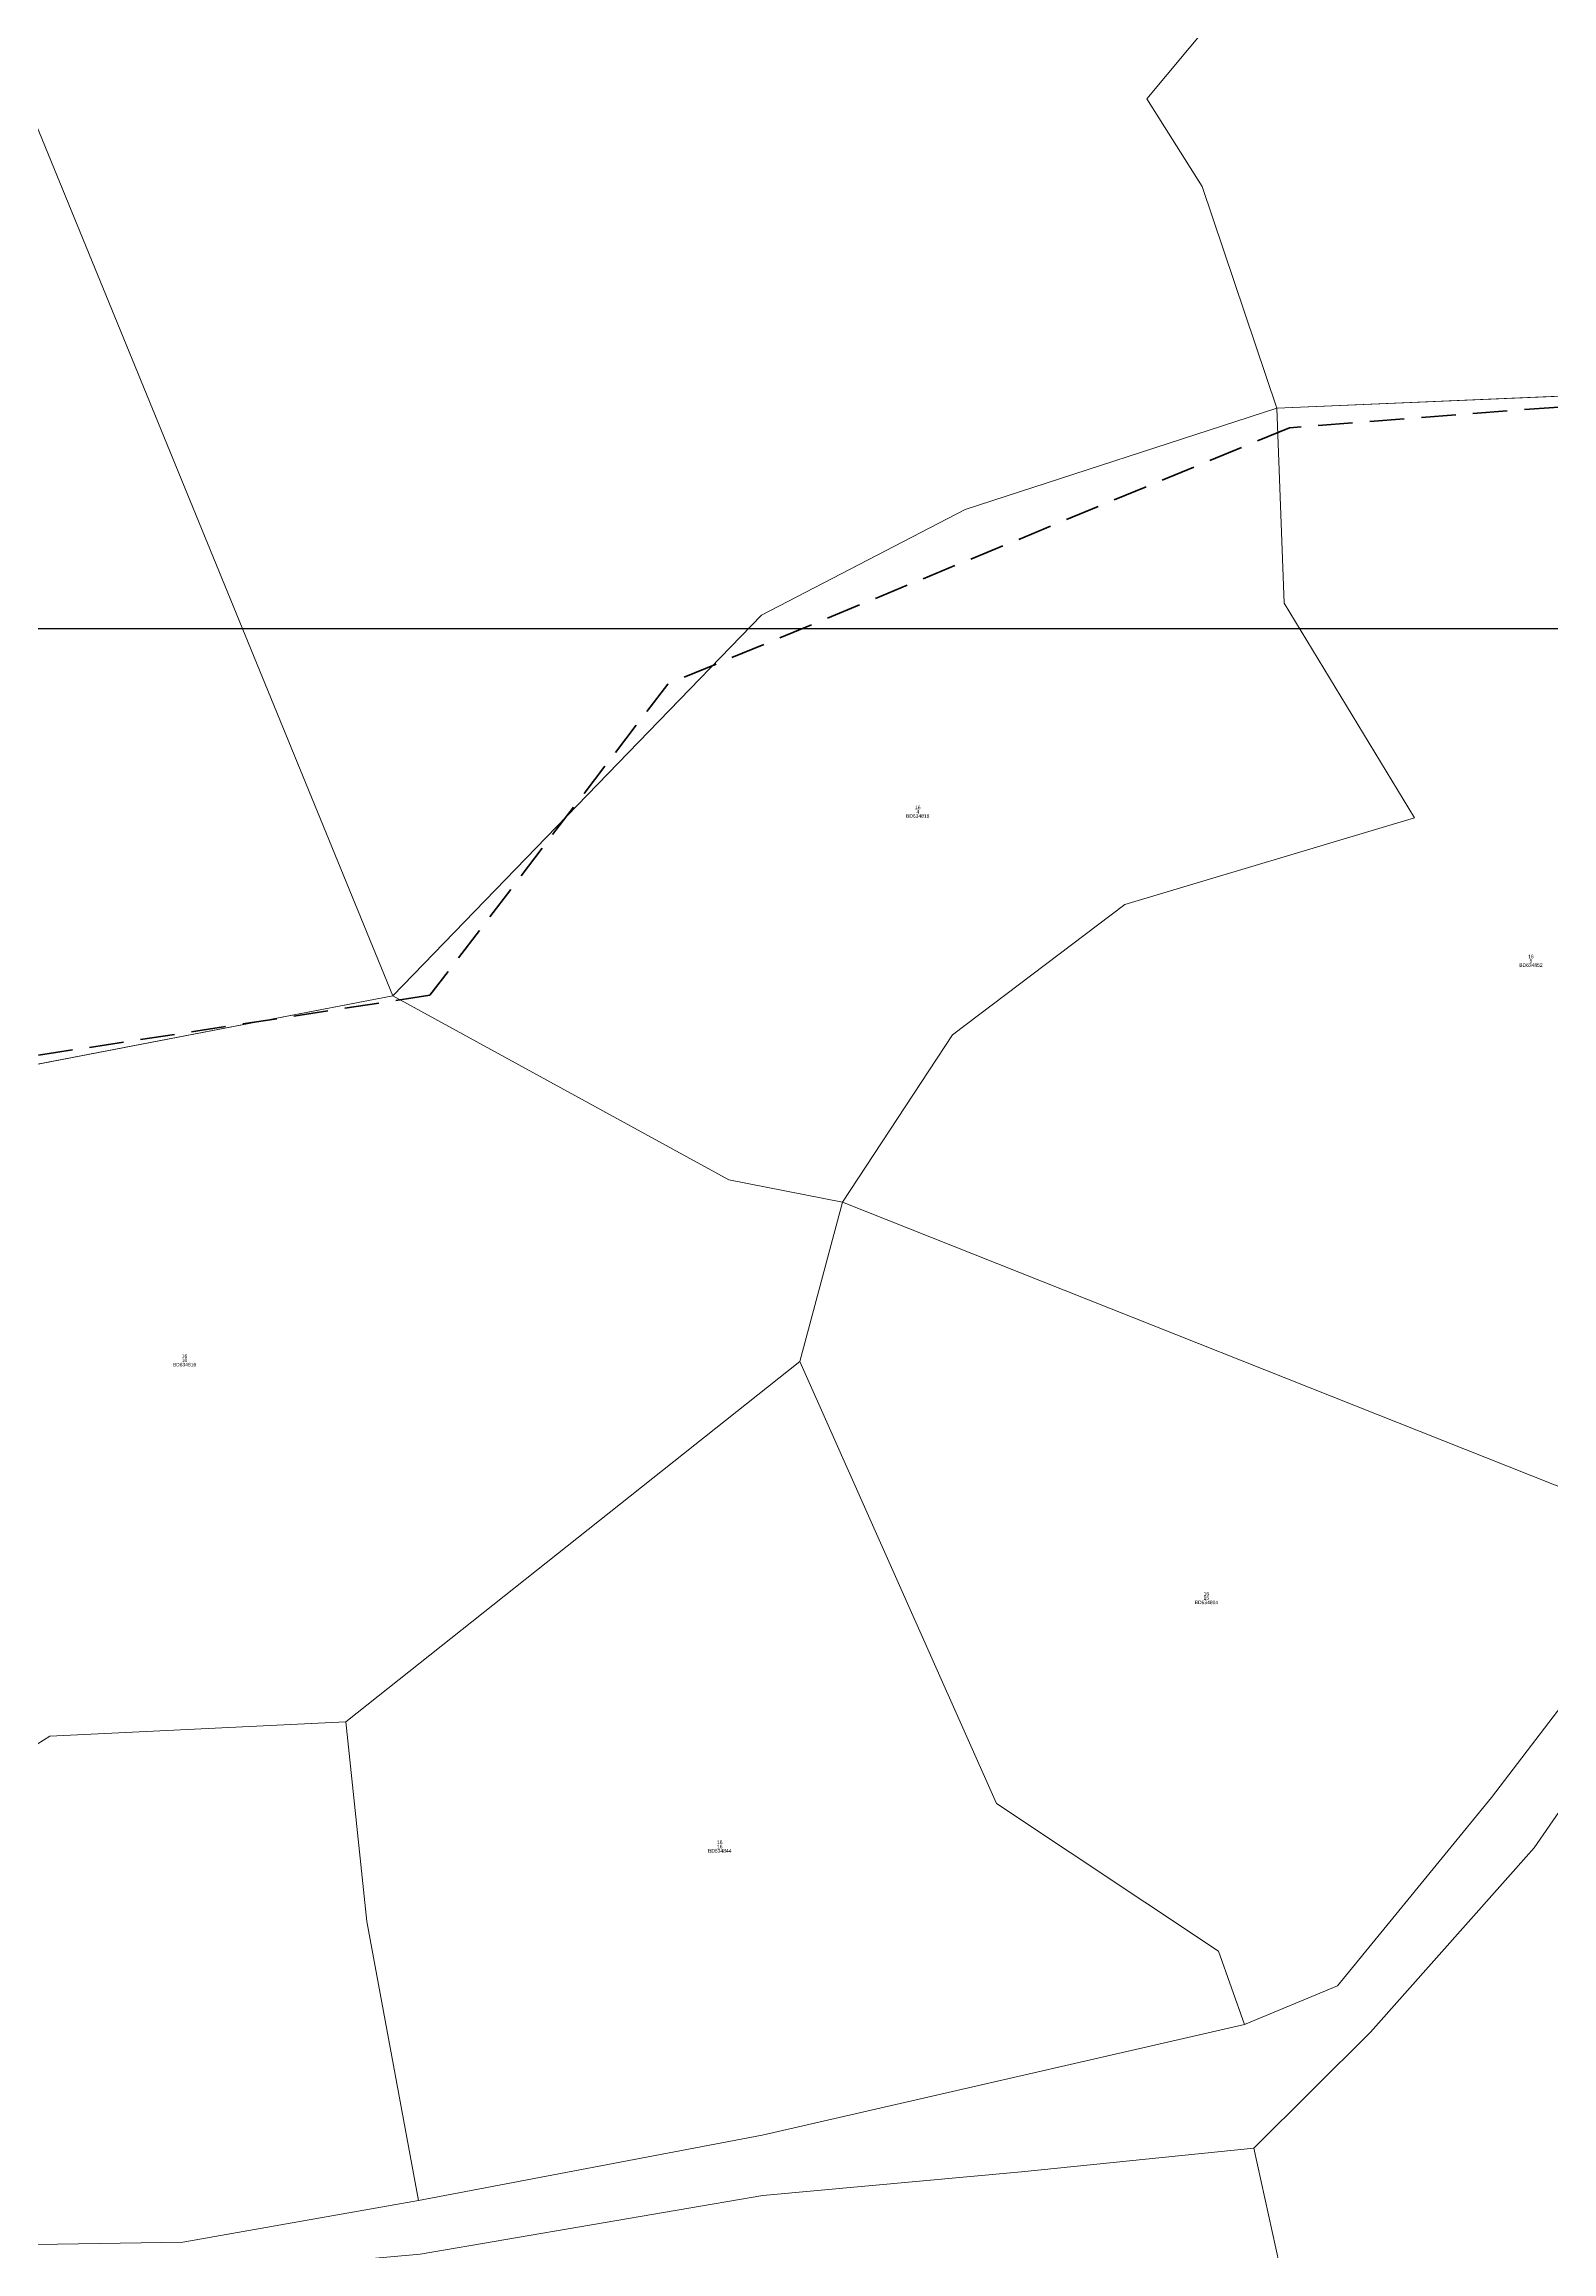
# Model space of a CAD drawing. Header units: metres. Extents: x 547915 to 556085, y 1814738 to 1822008.
# Drawn here: x 551682.7 to 551892.8, y 1818773.9 to 1819081.4 of the extents above; entities that cross this region are included whole.
import ezdxf
from ezdxf.enums import TextEntityAlignment as Align

# ---------------------------------------------------------------- set-up
doc = ezdxf.new("R2010")
doc.units = ezdxf.units.M
doc.header["$LTSCALE"] = 1.6
doc.linetypes.add('MEDIUM_DASHED', pattern=[4.5, 3, -1.5])
for name, color, linetype, lineweight in [('10', 7, 'Continuous', 13), ('23', 7, 'Continuous', 13), ('34', 7, 'MEDIUM_DASHED', 35), ('54', 7, 'Continuous', 25)]:
    doc.layers.add(name, color=color, linetype=linetype, lineweight=lineweight)
doc.layers.add('20', color=7, linetype='Continuous')

msp = doc.modelspace()

# ---------------------------------------------------------------- linework, layer by layer
at = {"layer": '10'}
for p, q in [((551925.1, 1819033.65), (551854.46, 1819030.69)), ((551731.29, 1818948.84), (551609.54, 1818925.43)), ((551788.01, 1818897.89), (551793.94, 1818920.07)), ((551911.97, 1818873.23), (551793.94, 1818920.07)), ((551724.75, 1818847.69), (551788.01, 1818897.89)), ((551851.28, 1818788.32), (551855.93, 1818767.24))]:
    msp.add_line(p, q, dxfattribs=at)
for points in [[(551622.92, 1819128.83), (551666.69, 1819106.5), (551731.29, 1818948.84)], [(551854.46, 1819030.69), (551844.08, 1819061.55), (551836.35, 1819073.78), (551865.4, 1819108.55)], [(551731.29, 1818948.84), (551609.54, 1818925.43), (551587.11, 1818921.54), (551575.12, 1818916.15), (551518.65, 1818917.73), (551534.67, 1818946.06), (551532.12, 1818961.41), (551497.72, 1819046.55)], [(551987.56, 1819047.24), (551957.5, 1819036.85), (551925.1, 1819033.65), (551854.46, 1819030.69)], [(551731.29, 1818948.84), (551782.66, 1819001.83), (551811.03, 1819016.57), (551854.46, 1819030.69)], [(551731.29, 1818948.84), (551782.66, 1819001.83), (551811.03, 1819016.57), (551854.46, 1819030.69)], [(551854.46, 1819030.69), (551855.49, 1819003.51), (551873.64, 1818973.6), (551833.29, 1818961.56), (551809.27, 1818943.38), (551793.94, 1818920.07)], [(551793.94, 1818920.07), (551778.12, 1818923.22), (551731.29, 1818948.84)], [(551849.97, 1818805.56), (551846.33, 1818815.75), (551815.39, 1818836.34), (551788.01, 1818897.89)], [(551668.45, 1818836.22), (551683.51, 1818845.72), (551724.75, 1818847.69)], [(551734.89, 1818781.05), (551727.66, 1818819.9), (551724.75, 1818847.69)]]:
    msp.add_lwpolyline(points, dxfattribs=at)
at = {"layer": '23'}
for points in [[(551851.28, 1818788.32), (551867.54, 1818804.48), (551890.31, 1818830.17), (551931.64, 1818889.93)], [(551911.97, 1818873.23), (551884.4, 1818837.19), (551862.94, 1818810.93), (551849.97, 1818805.56)], [(551849.97, 1818805.56), (551782.74, 1818790.14), (551734.89, 1818781.05)], [(551610.76, 1818767.91), (551659.33, 1818769.12), (551701.97, 1818770.61), (551735.1, 1818773.57), (551782.87, 1818781.75), (551818.89, 1818785.02), (551851.28, 1818788.32)], [(551734.89, 1818781.05), (551702.02, 1818775.22), (551658.34, 1818774.52), (551612.2, 1818775.26)]]:
    msp.add_lwpolyline(points, dxfattribs=at)
at = {"layer": '34'}
msp.add_lwpolyline([(552010.62, 1819055.4), (551922.46, 1819033.05), (551856.22, 1819027.95), (551769.59, 1818992.26), (551736.47, 1818948.91), (551519.9, 1818915.77), (551535.84, 1818949.1), (551517.36, 1818994.81), (551507.16, 1819038.15), (551451.11, 1819025.4), (551430.73, 1819043.25), (551382.32, 1819035.6), (551369.58, 1818999.91), (551349.2, 1818979.51), (551326.27, 1818979.51), (551293.15, 1819017.75), (551257.48, 1819038.15), (551221.81, 1819043.25), (551218.63, 1819077.35), (551165.76, 1819048.35), (551142.24, 1819060.27), (551078.65, 1818968.7), (551027.91, 1818977.18)], dxfattribs=at)
at = {"layer": '54'}
msp.add_line((548000, 1819000), (556000, 1819000), dxfattribs=at)

# ---------------------------------------------------------------- texts
at = {"layer": '20'}
for s, width, p in [('16', 0.95, (551804.44, 1818974.82)), ('4', 0.9, (551804.44, 1818974.22)), ('16', 0.95, (551889.87, 1818954.06)), ('5', 0.95, (551889.875, 1818953.46)), ('16', 0.95, (551702.27, 1818898.41)), ('10', 0.95, (551702.275, 1818897.81)), ('15', 0.95, (551844.645, 1818864.7)), ('16', 0.95, (551844.65, 1818865.3)), ('16', 0.95, (551776.85, 1818830.69)), ('16', 0.95, (551776.85, 1818830.09))]:
    msp.add_text(s, height=0.5, dxfattribs=dict(at, width=width)).set_placement(p, align=Align.CENTER)
for s, p in [('BD634818', (551804.43, 1818973.62)), ('BD634852', (551889.87, 1818952.86)), ('BD634816', (551702.27, 1818897.21)), ('BD634804', (551844.655, 1818864.1)), ('BD634844', (551776.845, 1818829.49))]:
    msp.add_text(s, height=0.5, dxfattribs=at).set_placement(p, align=Align.CENTER)

doc.saveas('drawing.dxf')
